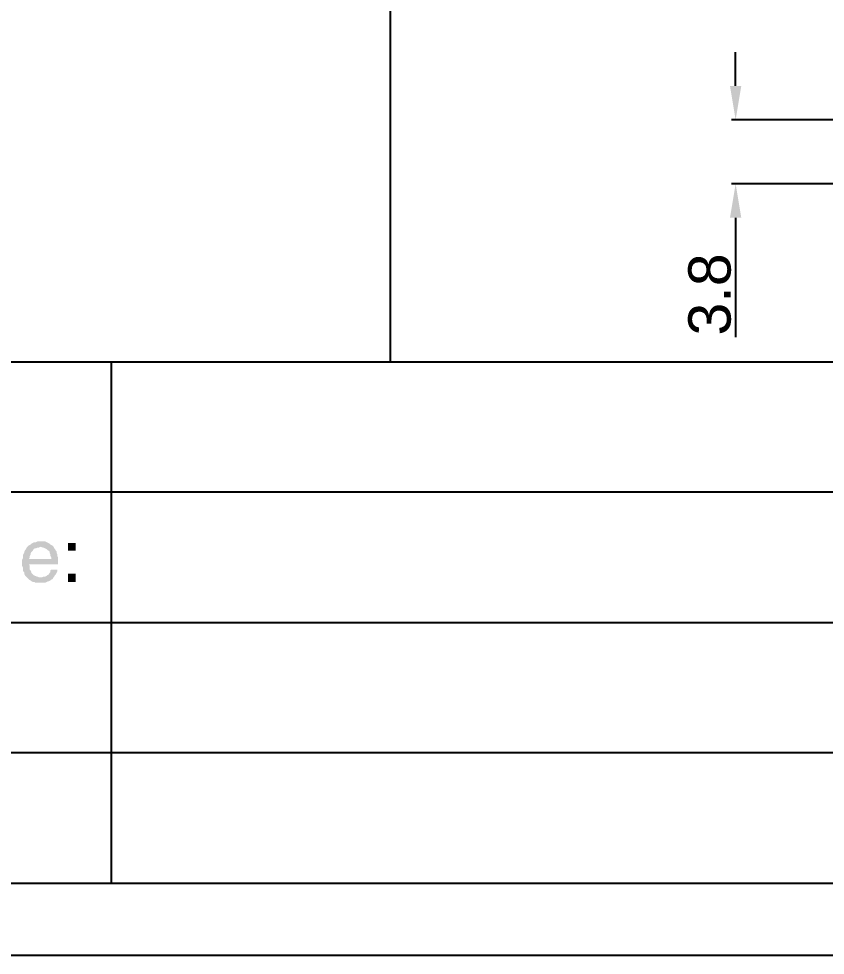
# Model space of a CAD drawing. Header units: millimetres. Extents: x 7018 to 13530, y 4187 to 5692.
# Drawn here: x 9872.1 to 9919.8, y 4951.9 to 5007.2 of the extents above; entities that cross this region are included whole.
import ezdxf

# ---------------------------------------------------------------- set-up
doc = ezdxf.new("R2010")
doc.units = ezdxf.units.MM
doc.layers.add('Dimension', color=3, linetype='Continuous')
doc.styles.get("Standard").update_dxf_attribs({"font": 'arial.ttf'})
doc.dimstyles.new('Standard$0', dxfattribs={"dimtxt": 2.3, "dimasz": 2, "dimexe": 1, "dimexo": 1, "dimgap": 1, "dimtad": 1, "dimdec": 1, "dimzin": 0, "dimdsep": 46, "dimtxsty": 'Standard', "dimcen": 0, "dimclrd": 4, "dimclre": 4, "dimclrt": 4, "dimadec": 1, "dimazin": 0, "dimtfac": 1, "dimtdec": 1, "dimtofl": 0, "dimtmove": 0, "dimatfit": 0, "dimfxl": 1, "dimtfillclr": 256, "dimtolj": 1, "dimtzin": 0, "dimlwd": -1, "dimlwe": -1, "dimarcsym": 1})

# ---------------------------------------------------------------- blocks, each defined once
blk = doc.blocks.new('*D1781')
at = {"layer": 'Defpoints', "color": 0, "transparency": 16777216}
for p in [(9921.806, 5001.196), (9914.468, 4997.416), (9922.151, 4997.416)]:
    blk.add_point(p, dxfattribs=at)
at = {"layer": 'Dimension', "color": 3, "transparency": 16777216}
for p, q in [((9914.468, 5003.196), (9914.468, 5005.196)), ((9921.556, 5001.196), (9914.218, 5001.196)), ((9921.901, 4997.416), (9914.218, 4997.416)), ((9914.468, 4995.416), (9914.468, 4988.361))]:
    blk.add_line(p, q, dxfattribs=at)
for points in [[(9914.135, 5003.196), (9914.802, 5003.196), (9914.468, 5001.196)], [(9914.135, 4995.416), (9914.802, 4995.416), (9914.468, 4997.416)]]:
    blk.add_solid(points, dxfattribs=at)
at = {"layer": 'Dimension', "transparency": 16777216, "insert": (9912.941, 4990.888), "char_height": 2.5, "attachment_point": 5, "rotation": 90}
blk.add_mtext('\\A1;3.8', dxfattribs=at)

msp = doc.modelspace()

# ---------------------------------------------------------------- hatches: boundary and pattern name
at = {"transparency": 33554559}
for points in [[(9873.47, 4976.306), (9873.244, 4976.306), (9873.154, 4976.261), (9873.063, 4976.261), (9872.973, 4976.216), (9872.883, 4976.171), (9872.838, 4976.125), (9872.747, 4976.08), (9872.702, 4976.035), (9872.657, 4975.99), (9873.424, 4975.99), (9873.56, 4975.945), (9873.605, 4975.945), (9873.695, 4975.9), (9873.785, 4975.855), (9873.831, 4975.809), (9873.876, 4975.764), (9873.921, 4975.764), (9873.966, 4975.674), (9873.966, 4975.629), (9874.011, 4975.539), (9874.011, 4975.448), (9874.056, 4975.358), (9874.056, 4975.268), (9872.747, 4975.268), (9872.341, 4975.223), (9872.341, 4974.862), (9872.386, 4974.771), (9872.386, 4974.591), (9872.431, 4974.501), (9872.477, 4974.456), (9872.477, 4974.365), (9872.522, 4974.275), (9872.567, 4974.23), (9872.612, 4974.185), (9873.424, 4974.185), (9873.334, 4974.185), (9873.244, 4974.23), (9873.199, 4974.23), (9873.108, 4974.275), (9873.018, 4974.32), (9872.973, 4974.365), (9872.928, 4974.41), (9872.883, 4974.456), (9872.883, 4974.501), (9872.838, 4974.591), (9872.793, 4974.636), (9872.793, 4974.862), (9872.747, 4974.952), (9874.462, 4974.952), (9874.462, 4975.358), (9874.417, 4975.448), (9874.417, 4975.539), (9874.372, 4975.629), (9874.372, 4975.719), (9874.327, 4975.764), (9874.282, 4975.855), (9874.237, 4975.9), (9874.192, 4975.99), (9874.147, 4976.035), (9874.101, 4976.08), (9874.011, 4976.125), (9873.966, 4976.171), (9873.876, 4976.216), (9873.785, 4976.261), (9873.695, 4976.306), (9873.56, 4976.306)], [(9872.657, 4975.99), (9872.612, 4975.945), (9872.567, 4975.855), (9872.522, 4975.809), (9872.477, 4975.719), (9872.477, 4975.674), (9872.431, 4975.584), (9872.386, 4975.494), (9872.386, 4975.313), (9872.341, 4975.223), (9872.747, 4975.268), (9872.793, 4975.358), (9872.793, 4975.448), (9872.838, 4975.539), (9872.838, 4975.584), (9872.883, 4975.674), (9872.928, 4975.719), (9872.973, 4975.764), (9873.018, 4975.855), (9873.108, 4975.9), (9873.154, 4975.9), (9873.244, 4975.945), (9873.334, 4975.945), (9873.424, 4975.99)], [(9875.5, 4975.764), (9875.5, 4976.216), (9875.049, 4976.216), (9875.049, 4975.764)], [(9874.417, 4974.636), (9874.056, 4974.636), (9874.011, 4974.591), (9874.011, 4974.501), (9873.966, 4974.456), (9873.921, 4974.365), (9873.831, 4974.32), (9873.785, 4974.275), (9873.695, 4974.23), (9873.605, 4974.23), (9873.515, 4974.185), (9872.612, 4974.185), (9872.702, 4974.094), (9872.747, 4974.049), (9872.838, 4974.004), (9872.883, 4973.959), (9872.973, 4973.914), (9873.063, 4973.914), (9873.108, 4973.869), (9873.695, 4973.869), (9873.785, 4973.914), (9873.876, 4973.959), (9873.921, 4973.959), (9874.011, 4974.004), (9874.056, 4974.049), (9874.147, 4974.094), (9874.192, 4974.185), (9874.237, 4974.23), (9874.282, 4974.32), (9874.327, 4974.365), (9874.372, 4974.456), (9874.417, 4974.546)], [(9875.5, 4973.914), (9875.5, 4974.41), (9875.049, 4974.41), (9875.049, 4973.914)]]:
    msp.add_hatch(color=256, dxfattribs=at).paths.add_polyline_path(points)

# ---------------------------------------------------------------- linework, layer by layer
for p, q in [((9894.077, 5242.873), (9894.077, 4986.912)), ((9833.076, 4956.132), (10242.332, 4956.132))]:
    msp.add_line(p, q)
msp.add_lwpolyline([(10246.37, 4951.873), (10246.37, 5248.873), (9826.37, 5248.873), (9826.37, 4951.873)], close=True)
for points in [[(9845.894, 4986.912), (10242.332, 4986.912)], [(9877.595, 4986.912), (9877.595, 4956.132)], [(9845.894, 4979.24), (10142.024, 4979.24)], [(9845.894, 4971.522), (10194.964, 4971.522)], [(9845.894, 4963.849), (10142.024, 4963.849)]]:
    msp.add_lwpolyline(points)

# ---------------------------------------------------------------- dimensions: what is measured, and where the dimension line sits
at = {"layer": 'Dimension'}
dim = msp.add_linear_dim(base=(9914.468, 4997.416), p1=(9921.806, 5001.196), p2=(9922.151, 4997.416), angle=90, dimstyle='Standard$0', override={"dimtxt": 2.5, "dimexe": 0.25, "dimexo": 0.25, "dimgap": 0.25, "dimtad": 1, "dimtih": 0, "dimtoh": 0, "dimclrd": 3, "dimclre": 3, "dimclrt": 256, "dimadec": 2, "dimtp": 1, "dimtm": 1, "dimtdec": 0, "dimatfit": 3}, dxfattribs=at)
dim.commit()
dim.dimension.update_dxf_attribs({"geometry": '*D1781', "text_midpoint": (9914.468, 4990.888), "dimtype": 160})

doc.saveas('drawing.dxf')
